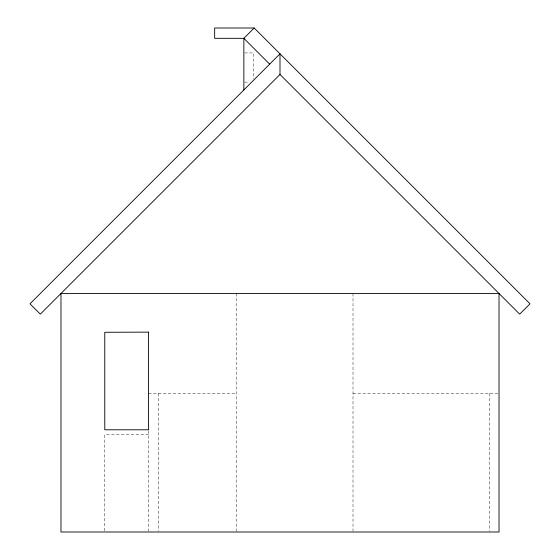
<?xml version="1.0" encoding="UTF-8"?>
<svg xmlns="http://www.w3.org/2000/svg" width="560" height="560" viewBox="0 0 560 560"><rect width="100%" height="100%" fill="white"/><g stroke="black" fill="none" stroke-linecap="round" stroke-linejoin="round"><path stroke-width="0.42" stroke-dasharray="2.8 2.1" d="M244.671 52.927L253.596 52.927L253.596 78.694M244.671 82.131L249.543 82.131M148.582 393.281L236.194 393.281M353.01 393.281L499.03 393.281M148.582 434.651L104.776 434.651L104.776 531.132M489.3 393.281L489.3 531.125M353.01 293.496L353.01 531.125M236.194 293.496L236.194 531.125M158.312 393.281L158.312 531.125M148.582 430.794L148.582 531.132"/><path stroke-width="0.84" d="M280 74.466L40.313 314.146L29.988 303.821L280 53.816L280 74.466L519.687 314.146L530.012 303.821L254.184 28L243.859 38.325L243.859 89.95M254.184 28L214.655 28L214.655 38.325L243.859 38.325L269.675 64.141M148.582 332.129L104.776 332.283L104.776 429.786L148.582 429.786L148.582 332.129M499.03 293.496L60.97 293.496L60.97 532L499.03 532L499.03 293.496"/></g></svg>
